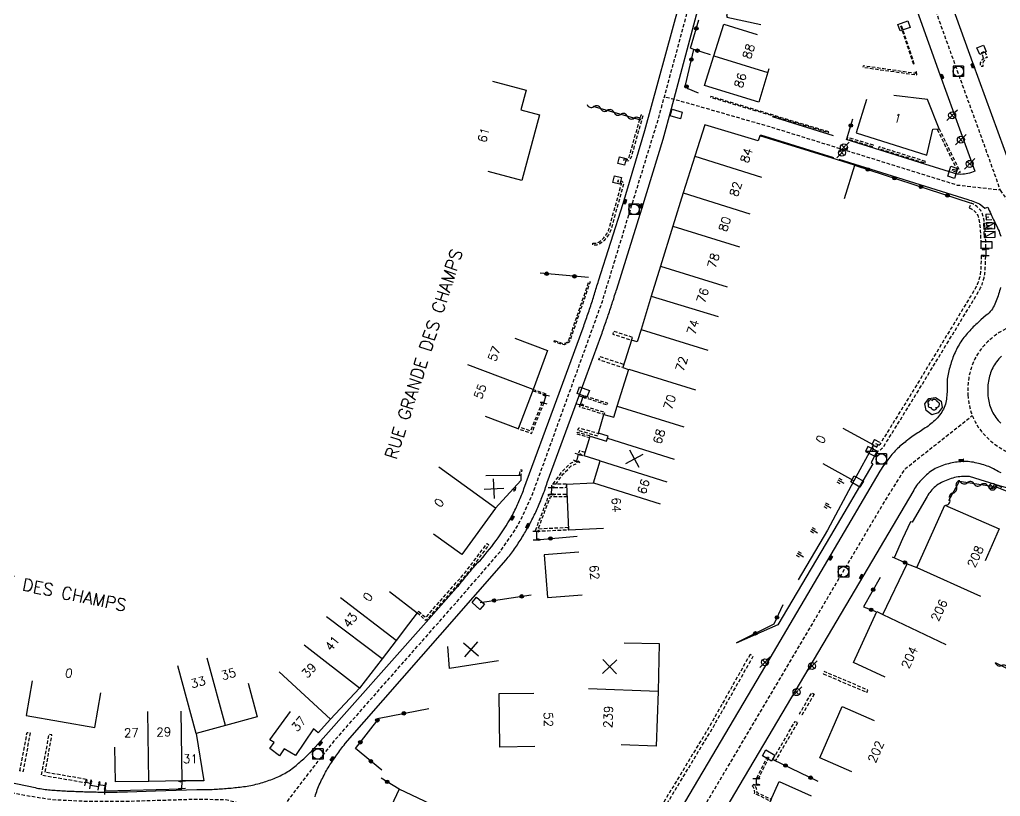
# Model space of a CAD drawing. Header units: millimetres. Extents: x 150037 to 150985, y 153000 to 154000.
# Drawn here: x 150135.6 to 150276, y 153595.8 to 153707 of the extents above; entities that cross this region are included whole.
import ezdxf
from ezdxf.enums import TextEntityAlignment as Align

# ---------------------------------------------------------------- set-up
doc = ezdxf.new("R2010")
doc.units = ezdxf.units.MM
doc.linetypes.add('DASHED', pattern=[0.75, 0.5, -0.25])
doc.layers.get('0').update_dxf_attribs({"linetype": 'CONTINUOUS'})
for name, color, linetype in [('W0001', 6, 'DASHED'), ('W0008', 7, 'CONTINUOUS'), ('W0017', 7, 'CONTINUOUS'), ('W0100', 7, 'CONTINUOUS'), ('W0105', 7, 'CONTINUOUS'), ('W0112', 1, 'DASHED'), ('W0211', 2, 'CONTINUOUS'), ('W0300', 7, 'CONTINUOUS'), ('W0310', 3, 'CONTINUOUS'), ('W0322', 7, 'CONTINUOUS'), ('W0400', 7, 'CONTINUOUS'), ('W0420', 7, 'CONTINUOUS'), ('W0430', 7, 'CONTINUOUS'), ('W0432', 7, 'CONTINUOUS'), ('W0454', 7, 'CONTINUOUS'), ('W0469', 7, 'CONTINUOUS'), ('W0989', 7, 'CONTINUOUS'), ('W0991', 7, 'CONTINUOUS'), ('W1102', 7, 'CONTINUOUS'), ('W1471', 7, 'CONTINUOUS')]:
    doc.layers.add(name, color=color, linetype=linetype)
doc.styles.get("Standard").update_dxf_attribs({"font": 'romans.shx', "width": 0.85})

# ---------------------------------------------------------------- blocks, each defined once
blk = doc.blocks.new('t112o')
at = {"color": 0, "linetype": 'Continuous'}
for p, q in [((-0.5, 0.5), (0.5, 0.5)), ((-0.5, -0.5), (-0.5, 0.5)), ((0.5, 0.5), (0.5, -0.5)), ((0.5, -0.5), (-0.5, -0.5))]:
    blk.add_line(p, q, dxfattribs=at)
blk = doc.blocks.new('T400')
for p, q in [((-0.15, 0.3), (0.15, 0.3)), ((-0.15, -0.25), (-0.15, 0.3)), ((-0.15, 0.15), (0.15, 0.15)), ((-0.15, 0), (0.15, 0)), ((0.15, 0.3), (0.15, -0.25)), ((-0.15, -0.15), (0.15, -0.15)), ((-0.15, -0.25), (-0.15, -0.3)), ((-0.15, -0.3), (0.15, -0.3)), ((0.15, -0.3), (0.15, -0.25))]:
    blk.add_line(p, q)
blk = doc.blocks.new('T420')
for p, q in [((0.75, 0.75), (-0.75, 0.75)), ((-0.75, 0.75), (-0.75, -0.75)), ((0.75, 0.75), (0.75, -0.75)), ((0.75, -0.75), (-0.75, -0.75))]:
    blk.add_line(p, q)
blk.add_ellipse((0, 0), major_axis=(-0.53, 0.53), ratio=1, start_param=3.926991, end_param=10.210176)
blk = doc.blocks.new('T454')
for p, q in [((-0.25, 0.25), (0.25, -0.25)), ((-0.25, -0.25), (0.25, 0.25)), ((0.75, 0.75), (0.375, 0.375)), ((-0.375, -0.375), (-0.75, -0.75))]:
    blk.add_line(p, q)
blk.add_ellipse((0, 0), major_axis=(0.354, 0.354), ratio=1, start_param=5.497787143782138, end_param=11.78097245096172)
blk = doc.blocks.new('T430')
at = {"flags": 128}
for points in [[(-0.4, 2.1), (0.4, 2.1)], [(-0.4, 2.1), (-0.4, 1.3)], [(-0.4, 1.7), (0, 1.7)], [(0.8, 0.8), (-0.8, 0.8)], [(-0.8, 0.8), (-0.8, 0)], [(0.8, 0.8), (-0.8, 0)], [(-0.8, 0), (0.8, 0)], [(-0.4, 1.3), (0.4, 1.3)], [(0.8, 0), (0.8, 0.8)]]:
    blk.add_lwpolyline(points, dxfattribs=at)
blk = doc.blocks.new('t105o')
for p, q in [((-0.5, 0), (0.5, 0)), ((0.5, 0), (0.2, 0.1)), ((0.5, 0), (0.2, -0.1))]:
    blk.add_line(p, q)
blk = doc.blocks.new('T300')
for p, q in [((-0.8, 0.51), (-0.86, 0.34)), ((-0.86, 0.34), (-0.86, 0.17)), ((-0.86, 0.17), (-0.74, 0.06)), ((-0.69, 0.63), (-0.8, 0.51)), ((-0.8, -0.06), (-0.74, 0.06)), ((-0.74, 0.06), (-0.69, 0.11)), ((-0.57, 0.69), (-0.69, 0.63)), ((-0.46, 0.69), (-0.57, 0.69)), ((-0.29, 0.63), (-0.46, 0.69)), ((-0.29, 0.63), (-0.17, 0.74)), ((-0.23, 0.57), (-0.29, 0.63)), ((-0.17, 0.74), (-0.06, 0.8)), ((-0.06, 0.8), (0.06, 0.8)), ((0.06, 0.8), (0.23, 0.74)), ((0.23, 0.74), (0.34, 0.63)), ((0.34, 0.63), (0.4, 0.51)), ((0.46, 0.46), (0.34, 0.46)), ((0.4, 0.51), (0.4, 0.46)), ((0.57, 0.4), (0.46, 0.46)), ((0.57, 0.4), (0.69, 0.29)), ((0.69, 0.29), (0.74, 0.17)), ((0.74, 0.06), (0.69, -0.17)), ((0.74, 0.17), (0.74, 0.06)), ((-0.8, -0.17), (-0.8, -0.06)), ((-0.8, -0.23), (-0.8, -0.17)), ((-0.74, -0.34), (-0.8, -0.23)), ((-0.69, -0.4), (-0.74, -0.34)), ((-0.51, -0.46), (-0.69, -0.4)), ((-0.4, -0.46), (-0.51, -0.46)), ((-0.4, -0.46), (-0.34, -0.46)), ((-0.34, -0.46), (-0.34, -0.4)), ((-0.34, -0.51), (-0.34, -0.46)), ((-0.29, -0.63), (-0.34, -0.51)), ((-0.17, -0.74), (-0.29, -0.63)), ((-0.06, -0.8), (-0.17, -0.74)), ((0.06, -0.8), (-0.06, -0.8)), ((0.17, -0.74), (0.06, -0.8)), ((0.23, -0.69), (0.17, -0.74)), ((0.29, -0.46), (0.23, -0.46)), ((0.29, -0.63), (0.23, -0.69)), ((0.46, -0.4), (0.29, -0.46)), ((0.34, -0.51), (0.29, -0.63)), ((0.34, -0.51), (0.34, -0.46)), ((0.57, -0.34), (0.46, -0.4)), ((0.63, -0.29), (0.57, -0.34)), ((0.69, -0.17), (0.63, -0.29))]:
    blk.add_line(p, q)
blk = doc.blocks.new('T432')
at = {"flags": 128}
for points in [[(-0.4, 2.1), (-0.4, 1.3)], [(-0.39, 2.1), (0.41, 2.1)], [(0, 1.7), (0.4, 1.7)], [(0.4, 1.3), (0.4, 1.7)], [(0.8, 0.8), (-0.8, 0.8)], [(-0.8, 0.8), (-0.8, 0)], [(0.8, 0.8), (-0.8, 0)], [(-0.8, 0), (0.8, 0)], [(-0.4, 1.3), (0.4, 1.3)], [(0.8, 0), (0.8, 0.8)]]:
    blk.add_lwpolyline(points, dxfattribs=at)
blk = doc.blocks.new('t322o')
at = {"color": 0, "linetype": 'Continuous'}
for radius in [0.25, 0.15]:
    blk.add_circle((0, 0), radius, dxfattribs=at)
blk = doc.blocks.new('t310o')
at = {"color": 0, "linetype": 'Continuous'}
for centre, start, end in [((-0.5, 0.38), 216.8699, 323.1304), ((0.5, -0.37), 36.8699, 143.1303)]:
    blk.add_arc(centre, 0.625, start, end, dxfattribs=at)
blk = doc.blocks.new('t991o')
at = {"color": 0, "linetype": 'Continuous'}
for p, q in [((-1, 1), (1, -1)), ((-1, -1), (1, 1))]:
    blk.add_line(p, q, dxfattribs=at)
blk = doc.blocks.new('t211o')
at = {"color": 0, "linetype": 'Continuous'}
for p, q in [((-0.29, 0.5), (-0.29, 0)), ((0, 1), (0, 0)), ((0.29, 0.5), (0.29, 0))]:
    blk.add_line(p, q, dxfattribs=at)
blk = doc.blocks.new('T1471')
at = {"color": 0, "linetype": 'Continuous', "flags": 128}
blk.add_lwpolyline([(-0.75, -0.5), (-0.75, 0.5), (0.75, 0.5), (0.75, -0.5), (-0.75, -0.5)], dxfattribs=at)
blk = doc.blocks.new('T469')
at = {"color": 0, "linetype": 'Continuous', "flags": 128}
for points in [[(-0.35, 0.35), (0.35, -0.35)], [(-0.35, -0.35), (0.35, 0.35)]]:
    blk.add_lwpolyline(points, dxfattribs=at)
at = {"color": 0, "linetype": 'Continuous'}
blk.add_circle((0, 0), 0.5, dxfattribs=at)

msp = doc.modelspace()

# ---------------------------------------------------------------- linework, layer by layer
at = {"layer": 'W0001', "flags": 128}
for points in [[(150192.43, 153344.09), (150208.59, 153355.89), (150201.16, 153366.53), (150200.16, 153376.47), (150196.92, 153408.77), (150196.36, 153413.57), (150194.69, 153418.3), (150192.93, 153420.95), (150190.27, 153423.6), (150187.39, 153425.39), (150183.63, 153426.83), (150181.14, 153427.42), (150147.15, 153435.26), (150140.31, 153436.85), (150135.18, 153438.51), (150130.97, 153440.91), (150124.1, 153445.43), (150119.52, 153448.69), (150120.08, 153455.43), (150121.22, 153462.52), (150123.79, 153468.41), (150127.22, 153474.3), (150138.69, 153493.4), (150143.69, 153500.93), (150148.13, 153507.11), (150153.75, 153514.39), (150165.77, 153529.81), (150168.36, 153534.56), (150167.42, 153538.8), (150166.13, 153545.75), (150165.71, 153549.04), (150165.48, 153551.57), (150165.91, 153554.74), (150168.75, 153565.45), (150172.82, 153580.17), (150173.54, 153583.9), (150173.98, 153587.64), (150173.55, 153590.98), (150172.84, 153593.66), (150175.51, 153597.21), (150177.83, 153600.19), (150180.75, 153603.9), (150199.31, 153624.96), (150204.33, 153630.8), (150206.19, 153633.44), (150207.32, 153635.37), (150208.97, 153639.01), (150210.24, 153642.47), (150218.93, 153666.51), (150227.05, 153692.95), (150232.89, 153714.45), (150238.57, 153735.2), (150242.99, 153751.33), (150245.24, 153759.48), (150246.96, 153763.06), (150251.14, 153772.68), (150253.14, 153759.21), (150254.19, 153752.68), (150255.72, 153744.35), (150257.53, 153736.26), (150259.51, 153729.03), (150263.06, 153718.33), (150268.75, 153702.47), (150273.99, 153688.03), (150275.92, 153682.57), (150269.83, 153683.26), (150256, 153687.57), (150243.07, 153691.59), (150231.36, 153694.97), (150227.86, 153695.92)], [(150275.92, 153682.57), (150279.37, 153677.64), (150279.41, 153675.5), (150280.1, 153663.7)], [(150168.36, 153534.56), (150173.61, 153537.42), (150181.01, 153542.71), (150197.57, 153554.55), (150208.81, 153562.54), (150213.48, 153565.89), (150216.9, 153568.79), (150220.3, 153572.56), (150223.15, 153576.67), (150227.07, 153583.32), (150247.63, 153618.08), (150259.35, 153637.95), (150262.35, 153642.71), (150271.93, 153650.29)], [(150172.84, 153593.66), (150169.76, 153594.09), (150165.09, 153595.29), (150160.67, 153595.34), (150151.11, 153595.05), (150145.15, 153595.05), (150140.2, 153595.29), (150136.25, 153595.91), (150131.67, 153596.86), (150113.56, 153600.61), (150094.91, 153604.48), (150089.91, 153605.51), (150087.16, 153605.92), (150084.93, 153605.97), (150081.78, 153605.59), (150078.96, 153605), (150068.23, 153602.19), (150053.39, 153598.29)]]:
    msp.add_lwpolyline(points, dxfattribs=at)
msp.add_lwpolyline([(150271.31, 153653.22), (150271.34, 153652.86), (150271.38, 153652.5), (150271.43, 153652.14), (150271.5, 153651.78), (150271.58, 153651.42), (150271.67, 153651.06), (150271.78, 153650.71), (150271.91, 153650.35), (150272.05, 153650), (150272.21, 153649.66), (150272.38, 153649.32), (150272.58, 153648.98), (150272.78, 153648.66), (150273.01, 153648.34), (150273.25, 153648.03), (150273.5, 153647.72), (150273.76, 153647.44), (150274.02, 153647.19), (150274.27, 153646.95), (150274.53, 153646.71), (150274.79, 153646.49), (150275.06, 153646.27), (150275.34, 153646.06), (150275.63, 153645.86), (150275.92, 153645.67), (150276.22, 153645.49), (150276.53, 153645.32), (150276.84, 153645.16), (150277.16, 153645.01), (150277.48, 153644.87), (150277.82, 153644.74), (150278.15, 153644.63), (150278.5, 153644.52), (150278.84, 153644.43), (150279.19, 153644.35), (150279.55, 153644.29), (150279.91, 153644.23), (150280.27, 153644.19), (150280.64, 153644.17), (150281, 153644.15), (150281.37, 153644.15), (150281.75, 153644.16), (150282.12, 153644.18), (150282.49, 153644.22), (150282.86, 153644.27), (150283.22, 153644.34), (150283.58, 153644.42), (150283.94, 153644.51), (150284.29, 153644.62), (150284.63, 153644.74), (150284.97, 153644.87), (150285.3, 153645.02), (150285.63, 153645.18), (150285.95, 153645.35), (150286.26, 153645.54), (150286.57, 153645.73), (150286.86, 153645.94), (150287.15, 153646.16), (150287.43, 153646.39), (150287.7, 153646.63), (150287.97, 153646.88), (150288.22, 153647.13), (150288.47, 153647.4), (150288.71, 153647.68), (150288.95, 153647.97), (150289.17, 153648.27), (150289.38, 153648.57), (150289.57, 153648.88), (150289.76, 153649.2), (150289.93, 153649.52), (150290.09, 153649.84), (150290.23, 153650.18), (150290.36, 153650.51), (150290.48, 153650.85), (150290.59, 153651.19), (150290.68, 153651.54), (150290.76, 153651.89), (150290.83, 153652.24), (150290.88, 153652.59), (150290.92, 153652.94), (150290.95, 153653.29), (150290.97, 153653.64), (150290.98, 153654), (150290.97, 153654.35), (150290.96, 153654.71), (150290.93, 153655.08), (150290.89, 153655.46), (150290.83, 153655.83), (150290.76, 153656.2), (150290.67, 153656.57), (150290.57, 153656.93), (150290.46, 153657.29), (150290.33, 153657.64), (150290.18, 153657.98), (150290.02, 153658.32), (150289.85, 153658.65), (150289.66, 153658.98), (150289.47, 153659.29), (150289.25, 153659.6), (150289.03, 153659.9), (150288.8, 153660.19), (150288.55, 153660.47), (150288.3, 153660.74), (150288.03, 153661), (150287.77, 153661.24), (150287.51, 153661.47), (150287.24, 153661.69), (150286.96, 153661.9), (150286.67, 153662.11), (150286.38, 153662.3), (150286.08, 153662.49), (150285.77, 153662.66), (150285.45, 153662.83), (150285.12, 153662.98), (150284.79, 153663.12), (150284.45, 153663.25), (150284.11, 153663.36), (150283.76, 153663.46), (150283.4, 153663.55), (150283.04, 153663.62), (150282.67, 153663.68), (150282.3, 153663.72), (150281.93, 153663.75), (150281.55, 153663.77), (150281.18, 153663.77), (150280.82, 153663.76), (150280.46, 153663.73), (150280.1, 153663.7), (150279.75, 153663.65), (150279.4, 153663.59), (150279.05, 153663.53), (150278.71, 153663.44), (150278.37, 153663.35), (150278.03, 153663.25), (150277.69, 153663.13), (150277.36, 153663), (150277.04, 153662.86), (150276.72, 153662.71), (150276.41, 153662.54), (150276.1, 153662.37), (150275.8, 153662.18), (150275.5, 153661.99), (150275.21, 153661.78), (150274.93, 153661.56), (150274.66, 153661.33), (150274.39, 153661.1), (150274.13, 153660.85), (150273.88, 153660.6), (150273.63, 153660.33), (150273.37, 153660.04), (150273.13, 153659.73), (150272.9, 153659.42), (150272.69, 153659.09), (150272.5, 153658.77), (150272.32, 153658.43), (150272.15, 153658.1), (150272, 153657.75), (150271.87, 153657.41), (150271.75, 153657.06), (150271.65, 153656.71), (150271.56, 153656.36), (150271.49, 153656.01), (150271.42, 153655.66), (150271.38, 153655.31), (150271.34, 153654.96), (150271.31, 153654.61), (150271.3, 153654.27), (150271.29, 153653.92), (150271.3, 153653.58)], close=True, dxfattribs=at)
at = {"layer": 'W0008', "flags": 128}
for points in [[(150277.43, 153685.91), (150272, 153700.8), (150265.15, 153719.87)], [(150260.54, 153717.96), (150267.3, 153699.12), (150272.32, 153685.31), (150272.07, 153685.19), (150271.81, 153685.09), (150271.54, 153685.01), (150271.3, 153684.95), (150271.06, 153684.9), (150270.81, 153684.86), (150270.56, 153684.84), (150270.31, 153684.83), (150270.05, 153684.84), (150269.79, 153684.87), (150269.54, 153684.92), (150269.29, 153684.99), (150265.12, 153686.3), (150253.86, 153689.81)], [(150177.85, 153595.73), (150177.92, 153595.98), (150178, 153596.22), (150178.09, 153596.46), (150178.17, 153596.71), (150178.27, 153596.95), (150178.36, 153597.19), (150178.46, 153597.43), (150178.57, 153597.66), (150178.68, 153597.9), (150178.79, 153598.13), (150178.9, 153598.36), (150179.02, 153598.59), (150179.14, 153598.82), (150179.26, 153599.05), (150179.37, 153599.26), (150179.49, 153599.47), (150179.61, 153599.68), (150179.73, 153599.89), (150179.86, 153600.09), (150179.98, 153600.29), (150180.11, 153600.49), (150180.25, 153600.69), (150180.38, 153600.9), (150180.53, 153601.11), (150180.67, 153601.32), (150180.81, 153601.52), (150180.96, 153601.73), (150181.1, 153601.93), (150181.25, 153602.13), (150181.4, 153602.33), (150181.55, 153602.53), (150181.7, 153602.73), (150181.85, 153602.93), (150182.01, 153603.13), (150182.16, 153603.33), (150195.77, 153618.88), (150205.22, 153629.64), (150205.37, 153629.83), (150205.52, 153630.02), (150205.67, 153630.22), (150205.82, 153630.41), (150205.96, 153630.61), (150206.11, 153630.8), (150206.25, 153631), (150206.39, 153631.2), (150206.53, 153631.4), (150206.67, 153631.6), (150206.81, 153631.8), (150206.95, 153632.01), (150207.08, 153632.21), (150207.21, 153632.42), (150207.34, 153632.62), (150207.47, 153632.83), (150207.6, 153633.04), (150207.72, 153633.25), (150207.84, 153633.46), (150207.97, 153633.67), (150208.09, 153633.88), (150208.21, 153634.1), (150208.32, 153634.31), (150208.44, 153634.53), (150208.56, 153634.74), (150208.68, 153634.96), (150208.79, 153635.17), (150208.9, 153635.39), (150209.02, 153635.61), (150209.13, 153635.83), (150209.24, 153636.05), (150209.34, 153636.27), (150209.45, 153636.49), (150209.55, 153636.71), (150209.65, 153636.93), (150209.76, 153637.16), (150209.86, 153637.39), (150209.95, 153637.63), (150210.05, 153637.86), (150210.15, 153638.09), (150210.24, 153638.33), (150210.33, 153638.56), (150210.42, 153638.79), (150210.51, 153639.03), (150210.6, 153639.27), (150210.68, 153639.5), (150210.77, 153639.74), (150210.85, 153639.98), (150210.93, 153640.22), (150211.01, 153640.46), (150211.09, 153640.7), (150215.08, 153651.62), (150218.76, 153661.63), (150218.84, 153661.86), (150218.93, 153662.1), (150219.01, 153662.33), (150219.09, 153662.57), (150219.18, 153662.81), (150219.26, 153663.04), (150219.34, 153663.28), (150219.42, 153663.51), (150219.51, 153663.75), (150219.59, 153663.99), (150219.67, 153664.22), (150219.75, 153664.46), (150219.83, 153664.69), (150219.91, 153664.93), (150219.99, 153665.17), (150220.07, 153665.4), (150220.15, 153665.64), (150220.22, 153665.87), (150220.3, 153666.1), (150220.37, 153666.33), (150220.45, 153666.56), (150220.52, 153666.79), (150220.6, 153667.02), (150220.67, 153667.25), (150220.74, 153667.48), (150220.82, 153667.72), (150220.89, 153667.95), (150220.96, 153668.18), (150221.03, 153668.41), (150224.62, 153679.89), (150227.67, 153689.87), (150228.9, 153694.25), (150232.67, 153708.37)], [(150252.09, 153690.34), (150243.35, 153693.07)], [(150241.61, 153690.47), (150252.07, 153687.23)], [(150252.83, 153687), (150271.31, 153681.23), (150271.55, 153681.16), (150271.79, 153681.08), (150272.03, 153681), (150272.26, 153680.91), (150272.49, 153680.82), (150272.72, 153680.71), (150272.95, 153680.59), (150273.17, 153680.46), (150273.73, 153679.98), (150274.17, 153680.14), (150274.27, 153679.9), (150274.37, 153679.66), (150274.47, 153679.42), (150274.57, 153679.18), (150274.67, 153678.96), (150274.77, 153678.74), (150274.88, 153678.52), (150274.99, 153678.3), (150275.1, 153678.08), (150275.52, 153677.18), (150275.64, 153676.94), (150275.76, 153676.7), (150275.85, 153676.46), (150275.94, 153676.2), (150276.01, 153675.96)], [(150275.98, 153668.63), (150275.91, 153668.39), (150275.85, 153668.15), (150275.78, 153667.9), (150275.7, 153667.66), (150275.62, 153667.43), (150275.54, 153667.19), (150275.45, 153666.95), (150275.36, 153666.72), (150275.26, 153666.49), (150275.17, 153666.25), (150275.06, 153666.03), (150274.94, 153665.81), (150274.82, 153665.59), (150274.68, 153665.38), (150274.51, 153665.18), (150274.34, 153664.99), (150274.14, 153664.82), (150273.93, 153664.67), (150273.17, 153663.99), (150272.98, 153663.83), (150272.8, 153663.66), (150272.61, 153663.49), (150272.43, 153663.32), (150272.25, 153663.15), (150272.08, 153662.98), (150271.91, 153662.8), (150271.73, 153662.62), (150271.56, 153662.44), (150271.39, 153662.25), (150271.22, 153662.07), (150271.06, 153661.88), (150270.9, 153661.69), (150270.74, 153661.49), (150270.59, 153661.29), (150270.44, 153661.09), (150270.3, 153660.88), (150270.16, 153660.66), (150270.04, 153660.45), (150269.91, 153660.23), (150269.79, 153660.01), (150269.68, 153659.78), (150269.57, 153659.56), (150269.46, 153659.33), (150269.36, 153659.1), (150269.26, 153658.87), (150269.17, 153658.63), (150269.08, 153658.39), (150269, 153658.16), (150268.92, 153657.92), (150268.85, 153657.68), (150268.77, 153657.43), (150268.71, 153657.19), (150268.64, 153656.95), (150268.58, 153656.71), (150268.53, 153656.47), (150268.48, 153656.22), (150268.43, 153655.98), (150268.39, 153655.73), (150268.35, 153655.49), (150268.32, 153654.47), (150268.33, 153654.2), (150268.33, 153653.94), (150268.32, 153653.67), (150268.31, 153653.41), (150268.29, 153653.16), (150268.26, 153652.91), (150268.23, 153652.66), (150268.18, 153652.41), (150268.14, 153652.17), (150268.08, 153651.94), (150268.02, 153651.7), (150267.93, 153651.47), (150267.81, 153651.24), (150267.69, 153651.02), (150267.55, 153650.8), (150267.41, 153650.59), (150267.26, 153650.38), (150267.1, 153650.18), (150266.93, 153649.99), (150266.76, 153649.8), (150266.58, 153649.61), (150266.4, 153649.44), (150266.21, 153649.27), (150266.02, 153649.11), (150265.82, 153648.95), (150265.62, 153648.8), (150265.41, 153648.66), (150265.19, 153648.53), (150264.33, 153647.94), (150264.12, 153647.81), (150263.91, 153647.67), (150263.7, 153647.53), (150263.49, 153647.39), (150263.29, 153647.25), (150263.08, 153647.1), (150262.88, 153646.95), (150262.68, 153646.8), (150262.49, 153646.66), (150262.31, 153646.51), (150262.12, 153646.36), (150261.94, 153646.21), (150261.75, 153646.05), (150261.57, 153645.9), (150261.4, 153645.74), (150261.22, 153645.57), (150261.05, 153645.4), (150260.89, 153645.24), (150260.73, 153645.06), (150260.57, 153644.89), (150260.42, 153644.71), (150260.27, 153644.53), (150260.12, 153644.35), (150259.98, 153644.16), (150259.84, 153643.97), (150259.2, 153643.15), (150258.69, 153642.33), (150251.69, 153630.4), (150242.93, 153615.56), (150228.86, 153591.78)], [(150276.12, 153658.81), (150275.93, 153658.62), (150275.75, 153658.42), (150275.57, 153658.22), (150275.4, 153658.01), (150275.25, 153657.79), (150275.11, 153657.58), (150274.97, 153657.36), (150274.85, 153657.13), (150274.74, 153656.9), (150274.64, 153656.67), (150274.55, 153656.44), (150274.47, 153656.2), (150274.4, 153655.96), (150274.34, 153655.71), (150274.28, 153655.47), (150274.24, 153655.22), (150274.2, 153654.96), (150274.18, 153654.71), (150274.16, 153654.45), (150274.15, 153654.18), (150274.14, 153653.92), (150274.15, 153653.65), (150274.16, 153653.39), (150274.18, 153653.12), (150274.21, 153652.86), (150274.24, 153652.6), (150274.29, 153652.35), (150274.35, 153652.1), (150274.41, 153651.85), (150274.49, 153651.61), (150274.57, 153651.37), (150274.67, 153651.14), (150274.77, 153650.9), (150274.89, 153650.68), (150275.02, 153650.46), (150275.15, 153650.24), (150275.3, 153650.02), (150275.47, 153649.82), (150275.64, 153649.61), (150275.82, 153649.41), (150276.01, 153649.22)], [(150258.31, 153645.23), (150257.47, 153643.56), (150257.71, 153643.38), (150251.64, 153633.08), (150244.09, 153620.34), (150238.11, 153617.72)], [(150276.06, 153642.11), (150275.84, 153642.21), (150275.62, 153642.31), (150275.4, 153642.42), (150275.19, 153642.54), (150274.97, 153642.66), (150274.51, 153642.89), (150274.28, 153642.99), (150274.05, 153643.08), (150273.81, 153643.16), (150273.57, 153643.24), (150273.33, 153643.31), (150273.08, 153643.37), (150272.84, 153643.43), (150272.59, 153643.49), (150272.34, 153643.55), (150272.09, 153643.61), (150271.83, 153643.65), (150271.58, 153643.69), (150271.33, 153643.72), (150271.07, 153643.73), (150270.81, 153643.73), (150270.55, 153643.72), (150270.3, 153643.7), (150270.05, 153643.68), (150269.79, 153643.65), (150269.54, 153643.61), (150269.29, 153643.57), (150269.04, 153643.53), (150268.8, 153643.47), (150268.55, 153643.41), (150268.31, 153643.35), (150268.06, 153643.28), (150267.82, 153643.2), (150267.58, 153643.12), (150267.35, 153643.03), (150267.11, 153642.93), (150266.88, 153642.82), (150266.64, 153642.71), (150266.41, 153642.58), (150266.19, 153642.45), (150265.97, 153642.3), (150265.76, 153642.15), (150265.56, 153641.98), (150265.36, 153641.81), (150265.17, 153641.63), (150264.98, 153641.45), (150264.8, 153641.26), (150264.62, 153641.07), (150264.44, 153640.88), (150264.27, 153640.68), (150264.11, 153640.48), (150263.96, 153640.27), (150263.81, 153640.06), (150263.68, 153639.84), (150263.55, 153639.61), (150263.43, 153639.38), (150256.42, 153627.49), (150242.06, 153603.2), (150226.98, 153577.74)], [(150278.89, 153639.45), (150275.95, 153640.21), (150271.51, 153641.56), (150271.23, 153641.58), (150270.96, 153641.59), (150270.68, 153641.59), (150270.41, 153641.57), (150270.14, 153641.54), (150269.89, 153641.51), (150269.64, 153641.47), (150269.39, 153641.42), (150269.15, 153641.36), (150268.9, 153641.29), (150268.66, 153641.2), (150268.43, 153641.12), (150268.2, 153641.02), (150267.96, 153640.92), (150267.74, 153640.82), (150267.51, 153640.71), (150267.3, 153640.59), (150267.08, 153640.46), (150266.87, 153640.32), (150266.67, 153640.16), (150266.49, 153640.01), (150266.32, 153639.85), (150266.15, 153639.68), (150266, 153639.5), (150265.85, 153639.31), (150265.71, 153639.12), (150265.58, 153638.92), (150265.46, 153638.71), (150263.33, 153635.02), (150263.09, 153635.09), (150261.92, 153632.63), (150260.75, 153629.94)], [(150147.78, 153596.58), (150158.8, 153596.88)]]:
    msp.add_lwpolyline(points, dxfattribs=at)
msp.add_lwpolyline([(150131.54, 153598.32), (150137.77, 153597.03), (150138.01, 153596.98), (150138.25, 153596.93), (150138.49, 153596.89), (150138.73, 153596.85), (150138.97, 153596.82), (150139.22, 153596.78), (150139.46, 153596.75), (150139.7, 153596.73), (150139.94, 153596.7), (150140.18, 153596.68), (150140.43, 153596.67), (150140.67, 153596.65), (150140.91, 153596.63), (150141.15, 153596.62), (150141.39, 153596.61), (150141.63, 153596.59), (150141.88, 153596.58), (150142.12, 153596.57), (150142.37, 153596.55), (150142.62, 153596.54), (150142.87, 153596.53), (150143.11, 153596.52), (150143.36, 153596.51), (150143.61, 153596.49), (150143.85, 153596.49), (150144.1, 153596.48), (150144.35, 153596.47), (150144.6, 153596.46), (150144.84, 153596.45), (150145.09, 153596.44), (150145.33, 153596.44), (150145.57, 153596.43), (150145.81, 153596.42), (150146.05, 153596.42), (150146.29, 153596.41), (150146.54, 153596.41), (150146.78, 153596.4), (150147.02, 153596.4), (150147.26, 153596.4), (150147.5, 153596.39), (150147.75, 153596.39), (150148, 153596.39), (150148.25, 153596.39), (150148.5, 153596.39), (150148.76, 153596.4), (150149.01, 153596.4), (150149.26, 153596.4), (150149.51, 153596.4), (150149.77, 153596.41), (150150.02, 153596.41), (150150.27, 153596.42), (150150.52, 153596.42), (150150.78, 153596.43), (150151.03, 153596.44), (150155, 153596.57), (150160.93, 153596.75), (150161.18, 153596.75), (150161.43, 153596.75), (150161.67, 153596.75), (150161.92, 153596.75), (150162.17, 153596.76), (150162.41, 153596.76), (150162.66, 153596.77), (150162.91, 153596.78), (150163.15, 153596.79), (150163.4, 153596.8), (150163.65, 153596.81), (150163.89, 153596.83), (150164.14, 153596.84), (150164.39, 153596.86), (150164.63, 153596.87), (150164.88, 153596.89), (150165.13, 153596.91), (150165.37, 153596.94), (150165.62, 153596.96), (150165.86, 153596.98), (150166.11, 153597.01), (150166.35, 153597.03), (150166.61, 153597.06), (150166.87, 153597.09), (150167.12, 153597.12), (150167.38, 153597.15), (150167.63, 153597.19), (150167.88, 153597.22), (150168.14, 153597.26), (150168.39, 153597.3), (150168.64, 153597.35), (150168.9, 153597.4), (150169.15, 153597.45), (150169.4, 153597.51), (150169.65, 153597.57), (150169.89, 153597.64), (150170.13, 153597.71), (150170.37, 153597.78), (150170.6, 153597.85), (150170.83, 153597.92), (150171.06, 153598), (150171.3, 153598.08), (150171.53, 153598.17), (150171.75, 153598.25), (150171.98, 153598.34), (150172.21, 153598.44), (150172.43, 153598.53), (150172.65, 153598.63), (150172.87, 153598.74), (150173.09, 153598.85), (150173.31, 153598.96), (150173.53, 153599.08), (150173.74, 153599.2), (150173.95, 153599.33), (150174.16, 153599.46), (150174.36, 153599.6), (150174.56, 153599.75), (150174.75, 153599.9), (150174.94, 153600.05), (150175.13, 153600.21), (150175.31, 153600.37), (150175.5, 153600.53), (150175.68, 153600.69), (150175.86, 153600.85), (150176.05, 153601.02), (150176.24, 153601.18), (150176.42, 153601.35), (150176.61, 153601.52), (150176.79, 153601.7), (150176.97, 153601.87), (150177.15, 153602.05), (150177.33, 153602.23), (150177.5, 153602.41), (150178.25, 153603.25), (150193.76, 153620.72), (150198.05, 153625.57), (150198.21, 153625.76), (150198.37, 153625.94), (150198.52, 153626.13), (150198.68, 153626.32), (150198.84, 153626.51), (150198.99, 153626.7), (150199.15, 153626.89), (150199.31, 153627.08), (150199.46, 153627.27), (150199.62, 153627.46), (150199.78, 153627.65), (150199.93, 153627.84), (150200.09, 153628.03), (150200.25, 153628.22), (150200.41, 153628.41), (150200.57, 153628.59), (150200.74, 153628.78), (150200.82, 153628.87, 0.057698), (150205.73, 153635.38, 0.024865), (150206.69, 153637.22), (150206.74, 153637.33), (150206.83, 153637.55), (150206.92, 153637.78), (150207.02, 153638), (150207.12, 153638.22), (150207.21, 153638.44), (150207.31, 153638.67), (150207.4, 153638.89), (150207.49, 153639.11), (150207.58, 153639.34), (150207.67, 153639.56), (150207.76, 153639.79), (150212.47, 153652.58), (150216.22, 153662.88), (150216.31, 153663.12), (150216.4, 153663.36), (150216.48, 153663.6), (150216.57, 153663.84), (150216.65, 153664.08), (150216.74, 153664.32), (150216.82, 153664.56), (150216.9, 153664.8), (150216.98, 153665.04), (150217.07, 153665.29), (150217.15, 153665.53), (150217.23, 153665.77), (150217.31, 153666.01), (150217.39, 153666.25), (150217.47, 153666.5), (150217.55, 153666.73), (150217.62, 153666.97), (150217.7, 153667.21), (150217.77, 153667.44), (150217.85, 153667.68), (150217.92, 153667.92), (150218, 153668.16), (150218.07, 153668.4), (150218.14, 153668.63), (150218.21, 153668.87), (150218.28, 153669.11), (150218.36, 153669.35), (150218.43, 153669.59), (150221.95, 153680.64), (150225.07, 153691.1), (150229.98, 153709.06)], format="xyb", dxfattribs=at)
at = {"layer": 'W0017', "flags": 128}
msp.add_lwpolyline([(150266.65, 153652.91), (150267.49, 153652.38), (150267.61, 153651.44), (150267.05, 153650.67), (150266.12, 153650.39), (150265.31, 153651.01), (150265.15, 153651.98), (150265.69, 153652.74)], close=True, dxfattribs=at)
at = {"layer": 'W0100', "flags": 128}
for points in [[(150242.66, 153710.56), (150237.81, 153711.78), (150236.74, 153707.55), (150236.83, 153707.52), (150236.8, 153707.35), (150241.68, 153706.27)], [(150242.82, 153699.94), (150241.36, 153695.16), (150233.62, 153697.53), (150234.95, 153701.81), (150236.36, 153706.33), (150241.13, 153704.85)], [(150203.26, 153698.18), (150208.08, 153696.87), (150207.32, 153694.06), (150210, 153693.34), (150207.46, 153683.94), (150202.63, 153685.24)], [(150256.8, 153695.53), (150255.29, 153690.76), (150265.42, 153687.56), (150266.27, 153691.29), (150267.17, 153691.36), (150265.53, 153695.56), (150260.72, 153696.1)], [(150253.66, 153681.36), (150255.14, 153686.14), (150241.5, 153690.36), (150241.29, 153689.63), (150233.65, 153691.93), (150232.22, 153687.46), (150230.57, 153682.18), (150229.08, 153677.42), (150227.31, 153671.7), (150225.99, 153667.41), (150224.52, 153662.63), (150223.96, 153660.84), (150223.16, 153661.1), (150221.91, 153657.17), (150222.73, 153656.9)], [(150255.08, 153686.16), (150241.58, 153690.41)], [(150273.86, 153674.11), (150273.85, 153673.18)], [(150206.45, 153661.36), (150211.14, 153659.63), (150209.06, 153654.01), (150206.93, 153648.4), (150202.26, 153650.18)], [(150213.87, 153640.5), (150217.7, 153640.67), (150218.69, 153643.81), (150216.36, 153644.55), (150217.25, 153647.37), (150219.57, 153646.63), (150219.71, 153647.05), (150219.8, 153647.35), (150218.42, 153647.76), (150219.21, 153650.46), (150220.62, 153650.05), (150221.11, 153651.64), (150222.75, 153656.94)], [(150210.6, 153652.07), (150210.95, 153653.2)], [(150216.2, 153652.96), (150215.82, 153651.86)], [(150253.41, 153648.5), (150257.79, 153646.09), (150254.97, 153640.97), (150250.59, 153643.38)], [(150215.54, 153644.78), (150215.28, 153643.78)], [(150202.31, 153641.74), (150207.31, 153641.76), (150207.31, 153641), (150203.69, 153637.06), (150198.88, 153630.39), (150194.82, 153633.31)], [(150211.7, 153639.99), (150211.66, 153639)], [(150213.87, 153640.5), (150214.13, 153633.96), (150219.13, 153634.16)], [(150259.45, 153612.87), (150254.91, 153614.97), (150258.27, 153622.24), (150259.14, 153621.84), (150262.61, 153629.07), (150264, 153628.56), (150268, 153637.45), (150275.76, 153634.09), (150273.78, 153629.5)], [(150209.53, 153633.73), (150209.56, 153632.53)], [(150215.63, 153630.75), (150210.65, 153630.37), (150211.12, 153624.25), (150216.1, 153624.64)], [(150188.5, 153625.1), (150192.47, 153622.05), (150191.21, 153620.42), (150189.45, 153618.11), (150187.48, 153615.49), (150184.2, 153611.29), (150180.06, 153606.82), (150178.31, 153604.86), (150177.62, 153605.44), (150175.04, 153601.64), (150173.45, 153602.61), (150172.75, 153601.61), (150171.36, 153602.62), (150171.98, 153603.48), (150171.4, 153603.9), (150174.33, 153607.95)], [(150222.09, 153617.77), (150227.09, 153617.69), (150226.97, 153610.79), (150226.66, 153602.98), (150221.66, 153603.18)], [(150204.09, 153615.21), (150197.09, 153614.1), (150196.85, 153617.23)], [(150137.37, 153612.31), (150136.5, 153607.38), (150146.33, 153605.66), (150147.19, 153610.59)], [(150168.26, 153612.01), (150169.58, 153607.19), (150165.05, 153605.94), (150160.84, 153604.8), (150161.95, 153598.02), (150158.82, 153598), (150154.06, 153597.93), (150149.27, 153597.85), (150149.2, 153602.85)], [(150209.32, 153602.91), (150204.32, 153602.83), (150204.19, 153610.49), (150209.19, 153610.58)], [(150254.71, 153599.32), (150250.13, 153601.32), (150253.31, 153608.63), (150257.9, 153606.63)], [(150147.82, 153597.31), (150146.92, 153597.44), (150146.88, 153597.16), (150145.7, 153597.34), (150145.73, 153597.64), (150145.03, 153597.76)], [(150158.8, 153596.88), (150158.83, 153597.95)], [(150241.02, 153598.34), (150241, 153597.43)], [(150246.2, 153589.93), (150241.64, 153591.96), (150244.29, 153597.92), (150248.85, 153595.88)], [(150147.84, 153597.32), (150147.77, 153596.57)], [(150194.41, 153594.69), (150189.89, 153596.81), (150188.03, 153592.86), (150186.78, 153593.45), (150185.29, 153590.27), (150180.67, 153592.4), (150179.05, 153588.91), (150180.32, 153588.32), (150178.47, 153584.35), (150183, 153582.24)]]:
    msp.add_lwpolyline(points, dxfattribs=at)
at = {"layer": 'W0112', "flags": 128}
for points in [[(150261.68, 153706.08), (150263.52, 153700.56), (150263.65, 153700.6), (150261.81, 153706.13)], [(150273.75, 153702.44), (150274.05, 153701.55), (150273.58, 153701.39), (150273.28, 153702.28)], [(150263.74, 153699.51), (150263.77, 153699.29), (150256.29, 153700.37), (150256.26, 153700.18), (150263.98, 153699.07), (150263.93, 153699.53)], [(150273.75, 153701.15), (150273.6, 153701.04), (150273.51, 153700.93), (150273.45, 153700.73), (150273.43, 153700.53), (150273.46, 153700.29), (150273.14, 153700.25), (150273.11, 153700.53), (150273.13, 153700.8), (150273.23, 153701.07), (150273.36, 153701.27), (150273.56, 153701.41)], [(150251.39, 153690.91), (150234.51, 153695.98), (150234.48, 153695.89), (150251.36, 153690.82)], [(150222.13, 153687.08), (150222.45, 153687), (150222.6, 153687.01), (150222.72, 153687.11), (150222.81, 153687.3), (150224.53, 153693.37), (150224.79, 153693.3), (150223.07, 153687.19), (150222.93, 153686.94), (150222.7, 153686.75), (150222.43, 153686.72), (150222.06, 153686.82)], [(150269.13, 153685.58), (150269.83, 153685.36), (150266.94, 153691.24), (150267.17, 153691.36), (150270.21, 153685.16), (150269.98, 153685.03), (150269.06, 153685.33)], [(150257.78, 153689.01), (150254.03, 153690.13), (150253.96, 153689.9), (150257.71, 153688.78)], [(150265.23, 153686.68), (150258.59, 153688.77), (150258.52, 153688.54), (150265.17, 153686.46)], [(150217.62, 153675), (150217.86, 153674.97), (150218.07, 153674.98), (150218.27, 153675.04), (150218.48, 153675.14), (150218.67, 153675.26), (150218.85, 153675.4), (150219.02, 153675.57), (150219.19, 153675.75), (150219.35, 153675.94), (150219.49, 153676.14), (150219.62, 153676.34), (150219.74, 153676.55), (150219.85, 153676.77), (150219.93, 153677), (150221.73, 153683.48), (150221.72, 153683.53), (150221.61, 153683.63), (150221.19, 153683.75), (150221.27, 153684.03), (150221.76, 153683.88), (150221.98, 153683.67), (150222.03, 153683.48), (150220.2, 153676.91), (150220.11, 153676.66), (150220, 153676.42), (150219.87, 153676.19), (150219.73, 153675.97), (150219.57, 153675.76), (150219.4, 153675.56), (150219.22, 153675.37), (150219.03, 153675.19), (150218.83, 153675.03), (150218.61, 153674.89), (150218.37, 153674.77), (150218.12, 153674.7), (150217.85, 153674.68), (150217.59, 153674.71)], [(150271.5, 153680.05), (150271.69, 153679.96), (150271.84, 153679.88), (150271.99, 153679.79), (150272.14, 153679.68), (150272.3, 153679.53), (150272.44, 153679.39), (150272.55, 153679.25), (150272.65, 153679.09), (150272.72, 153678.94), (150272.78, 153678.76), (150272.83, 153678.56), (150272.87, 153678.35), (150272.91, 153678.11), (150272.95, 153677.87), (150272.99, 153677.63), (150273.02, 153677.41), (150273.04, 153677.17), (150273.06, 153676.93), (150273.08, 153676.69), (150273.1, 153676.44), (150273.11, 153676.18), (150273.12, 153675.92), (150273.13, 153675.67), (150273.14, 153675.41), (150273.14, 153675.15), (150273.15, 153674.89), (150273.15, 153674.64), (150273.15, 153674.38), (150273.14, 153674.12), (150273.86, 153674.11), (150273.86, 153674.37), (150273.86, 153674.63), (150273.86, 153674.9), (150273.86, 153675.16), (150273.85, 153675.43), (150273.84, 153675.69), (150273.83, 153675.95), (150273.82, 153676.22), (150273.81, 153676.48), (150273.79, 153676.73), (150273.77, 153676.98), (150273.75, 153677.23), (150273.73, 153677.49), (150273.7, 153677.74), (150273.66, 153677.98), (150273.61, 153678.23), (150273.57, 153678.48), (150273.52, 153678.72), (150273.46, 153678.96), (150273.38, 153679.2), (150273.27, 153679.43), (150273.14, 153679.66), (150272.97, 153679.86), (150272.79, 153680.05), (150272.59, 153680.23), (150272.4, 153680.37), (150272.2, 153680.5), (150271.99, 153680.61), (150271.78, 153680.7)], [(150273.22, 153673.21), (150273.16, 153671.52), (150273.16, 153671.28), (150273.14, 153671.06), (150273.12, 153670.83), (150273.08, 153670.61), (150273.04, 153670.38), (150273, 153670.16), (150272.94, 153669.94), (150272.88, 153669.72), (150272.81, 153669.5), (150272.73, 153669.29), (150272.65, 153669.08), (150272.56, 153668.87), (150272.46, 153668.67), (150272.35, 153668.47), (150263.8, 153654.4), (150258.68, 153646.15), (150258.6, 153646.07), (150258.5, 153645.99), (150258.39, 153645.92), (150258.3, 153645.87), (150258.23, 153645.85), (150258.13, 153645.85), (150258.01, 153645.87), (150257.84, 153645.92), (150257.65, 153645.32), (150257.86, 153645.25), (150258.08, 153645.21), (150258.31, 153645.22), (150258.52, 153645.27), (150258.71, 153645.36), (150258.88, 153645.47), (150259.04, 153645.61), (150259.19, 153645.76), (150264.34, 153654.07), (150272.91, 153668.16), (150273.03, 153668.38), (150273.13, 153668.6), (150273.23, 153668.83), (150273.33, 153669.06), (150273.41, 153669.3), (150273.49, 153669.54), (150273.56, 153669.78), (150273.62, 153670.02), (150273.67, 153670.26), (150273.71, 153670.51), (150273.75, 153670.75), (150273.77, 153671), (150273.79, 153671.25), (150273.8, 153671.5), (150273.85, 153673.19)], [(150212.11, 153661.03), (150213.3, 153660.64), (150213.5, 153660.63), (150213.69, 153660.68), (150213.86, 153660.78), (150214.01, 153660.9), (150214.13, 153661.05), (150214.23, 153661.22), (150217.06, 153669.5), (150217.22, 153669.44), (150214.38, 153661.15), (150214.27, 153660.95), (150214.13, 153660.78), (150213.96, 153660.64), (150213.76, 153660.52), (150213.52, 153660.45), (150213.27, 153660.47), (150212.06, 153660.87)], [(150223.28, 153661.5), (150220.6, 153662.36), (150220.47, 153661.96), (150223.16, 153661.09)], [(150218.63, 153658.76), (150222.07, 153657.64), (150221.91, 153657.17), (150218.48, 153658.28)], [(150209.01, 153653.85), (150210.93, 153653.2), (150210.99, 153653.36), (150209.06, 153654.01)], [(150216.2, 153652.96), (150219.7, 153651.84), (150219.76, 153652.04), (150216.26, 153653.15)], [(150210.34, 153652.17), (150208.7, 153648.1), (150207.02, 153648.67), (150206.93, 153648.4), (150208.86, 153647.75), (150210.6, 153652.07)], [(150215.81, 153651.86), (150219.31, 153650.77), (150219.21, 153650.46), (150215.71, 153651.55)], [(150218.32, 153647.36), (150215.48, 153648.17), (150215.59, 153648.56), (150218.43, 153647.75)], [(150215.31, 153647.7), (150217.19, 153647.15), (150217.25, 153647.36), (150215.37, 153647.9)], [(150216.52, 153645.01), (150215.69, 153645.27), (150215.54, 153644.78), (150216.36, 153644.52)], [(150207.13, 153641.8), (150207.29, 153642.55), (150207.47, 153642.52), (150207.31, 153641.76)], [(150213.82, 153640.5), (150211.7, 153640.46), (150211.7, 153639.99), (150213.83, 153640.03)], [(150214.12, 153634.26), (150209.78, 153634.05), (150211.55, 153638.69), (150213.87, 153638.71), (150213.87, 153639.01), (150211.34, 153638.99), (150209.36, 153633.79), (150209.61, 153633.75), (150214.13, 153633.96)], [(150192.68, 153622.29), (150193.7, 153621.39), (150199.38, 153627.87), (150202.48, 153631.99), (150202.73, 153631.8), (150199.62, 153627.67), (150193.73, 153620.94), (150192.47, 153622.05)], [(150240.13, 153616.11), (150234.28, 153605.74), (150226.57, 153592.98), (150220.94, 153583.53), (150220.81, 153583.31), (150220.68, 153583.09), (150220.55, 153582.87), (150220.42, 153582.65), (150220.29, 153582.43), (150220.16, 153582.22), (150220.03, 153582), (150219.9, 153581.78), (150219.77, 153581.56), (150219.64, 153581.35), (150219.51, 153581.13), (150219.37, 153580.91), (150219.24, 153580.7), (150219.11, 153580.48), (150218.97, 153580.27), (150218.83, 153580.05), (150218.7, 153579.83), (150218.56, 153579.61), (150218.42, 153579.4), (150218.28, 153579.18), (150218.14, 153578.96), (150218, 153578.75), (150217.86, 153578.53), (150217.72, 153578.32), (150217.57, 153578.11), (150218, 153577.82), (150218.14, 153578.04), (150218.28, 153578.25), (150218.43, 153578.47), (150218.57, 153578.69), (150218.71, 153578.9), (150218.85, 153579.12), (150218.99, 153579.34), (150219.13, 153579.56), (150219.27, 153579.78), (150219.4, 153580), (150219.54, 153580.21), (150219.67, 153580.43), (150219.81, 153580.65), (150219.94, 153580.86), (150220.07, 153581.08), (150220.21, 153581.3), (150220.34, 153581.52), (150220.47, 153581.74), (150220.6, 153581.95), (150220.73, 153582.17), (150220.86, 153582.39), (150220.99, 153582.61), (150221.12, 153582.83), (150221.25, 153583.05), (150221.38, 153583.27), (150227.01, 153592.72), (150234.72, 153605.48), (150240.58, 153615.86)], [(150250.61, 153613.33), (150256.85, 153610.67), (150256.99, 153611), (150250.75, 153613.66)], [(150249.29, 153610.42), (150247.54, 153607.41), (150247.2, 153607.61), (150248.96, 153610.62)], [(150246.91, 153606.32), (150243.74, 153600.88), (150243.4, 153601.08), (150246.57, 153606.52)], [(150135.61, 153599.42), (150136.64, 153604.94), (150137.07, 153604.86), (150136.05, 153599.34)], [(150145.1, 153598.22), (150139.22, 153599.23), (150140.2, 153604.57), (150139.74, 153604.65), (150138.66, 153598.84), (150145.03, 153597.76)], [(150242.82, 153601.34), (150241.26, 153598.27), (150241.05, 153598.38), (150242.61, 153601.45)], [(150240.92, 153597.16), (150240.87, 153597.18), (150240.93, 153597.08), (150241.01, 153596.86), (150241.06, 153596.63), (150241.07, 153596.39), (150241.07, 153596.37), (150243.16, 153595.36), (150243.03, 153595.1), (150240.77, 153596.2), (150240.79, 153596.4), (150240.78, 153596.59), (150240.74, 153596.78), (150240.67, 153596.96), (150240.57, 153597.13), (150240.44, 153597.27), (150240.59, 153597.55), (150241, 153597.43)]]:
    msp.add_lwpolyline(points, close=True, dxfattribs=at)
for points in [[(150212.3, 153640.47), (150213.32, 153641.9), (150214.53, 153643.11), (150214.67, 153643.18), (150214.84, 153643.26), (150215.09, 153643.36), (150215.37, 153643.44), (150215.27, 153643.77), (150214.98, 153643.69), (150214.7, 153643.58), (150214.51, 153643.49), (150214.32, 153643.38), (150213.06, 153642.12), (150211.86, 153640.47)], [(150206.33, 153639.93), (150206.29, 153639.5), (150206.53, 153639.48), (150206.59, 153640.22)]]:
    msp.add_lwpolyline(points, dxfattribs=at)
at = {"layer": 'W0211', "flags": 128}
msp.add_lwpolyline([(150254.97, 153640.97), (150251.19, 153633.88), (150247.02, 153626.78)], dxfattribs=at)
at = {"layer": 'W0310', "flags": 128}
for points in [[(150224.49, 153692.6), (150217.66, 153694.57)], [(150280.95, 153620.49), (150280.86, 153636.19), (150279.72, 153638.27), (150275.39, 153640.03), (150270.06, 153640.86), (150268.54, 153638.07)], [(150275.22, 153614.95), (150281.68, 153611.75), (150278.25, 153606.4)]]:
    msp.add_lwpolyline(points, dxfattribs=at)
at = {"layer": 'W0322', "flags": 128}
for points in [[(150234.48, 153701.94), (150232.06, 153702.71), (150231.61, 153702.88), (150232.79, 153706.95)], [(150232.74, 153696.45), (150231.28, 153697.09), (150230.89, 153697.61), (150232.06, 153702.72)], [(150253.97, 153689.91), (150254.84, 153692.8)], [(150255.08, 153686.16), (150271.77, 153680.7)], [(150216.98, 153670.05), (150210.08, 153670.7)], [(150209.56, 153632.53), (150215.37, 153633.03)], [(150260.47, 153630.07), (150262.59, 153629.14)], [(150258.73, 153627.11), (150256.36, 153622.91), (150258.12, 153622.26)], [(150201.5, 153623.53), (150208.78, 153624.62)], [(150244.83, 153623.2), (150243.51, 153620.46), (150238.2, 153617.77)], [(150187.39, 153599.53), (150183.64, 153602.63), (150187.03, 153607), (150194.16, 153608.34)], [(150243.4, 153601.08), (150249.8, 153597.98)], [(150189.89, 153596.81), (150187.32, 153598.38)]]:
    msp.add_lwpolyline(points, dxfattribs=at)
at = {"layer": 'W1102', "flags": 128}
for points in [[(150234.95, 153701.81), (150242.66, 153699.4)], [(150232.22, 153687.46), (150241.74, 153684.41)], [(150230.57, 153682.18), (150240.11, 153679.2)], [(150229.08, 153677.42), (150238.62, 153674.44)], [(150227.31, 153671.7), (150236.86, 153668.74)], [(150225.99, 153667.41), (150235.55, 153664.48)], [(150224.52, 153662.63), (150234.08, 153659.68)], [(150209.06, 153654.01), (150199.71, 153657.56)], [(150222.75, 153656.94), (150232.3, 153653.98)], [(150221.11, 153651.64), (150230.66, 153648.68)], [(150219.71, 153647.05), (150229.24, 153644.05)], [(150203.69, 153637.06), (150195.58, 153642.91)], [(150218.69, 153643.81), (150228.22, 153640.81)], [(150217.7, 153640.67), (150227.24, 153637.66)], [(150264, 153628.56), (150273.11, 153624.45)], [(150189.45, 153618.11), (150181.51, 153624.2)], [(150259.14, 153621.84), (150268.16, 153617.51)], [(150187.48, 153615.49), (150179.49, 153621.51)], [(150184.2, 153611.29), (150176.31, 153617.44)], [(150165.05, 153605.94), (150162.43, 153615.59)], [(150160.84, 153604.8), (150158.23, 153614.46)], [(150180.06, 153606.82), (150172.72, 153613.61)], [(150226.97, 153610.79), (150216.98, 153611.19)], [(150154.06, 153597.93), (150153.91, 153607.93)], [(150158.82, 153598), (150158.67, 153608)]]:
    msp.add_lwpolyline(points, dxfattribs=at)

# ---------------------------------------------------------------- block references
at = {"layer": 'W0105'}
for p, rotation in [((150273.86, 153674.11), 181.9245765202269), ((150273.85, 153673.18), 178.7345909519334), ((150210.95, 153653.2), 166.6708713122631), ((150216.2, 153652.96), 341.8454336931554), ((150210.6, 153652.07), 161.8862302494198), ((150215.82, 153651.86), 348.034725887088), ((150215.28, 153643.78), 338.8872186723041), ((150215.54, 153644.78), 345.2204850468043), ((150145.03, 153597.76), 76.1491465672059), ((150145.7, 153597.34), 81.10340378016535), ((150145.73, 153597.64), 80.81541478956616), ((150146.92, 153597.44), 81.76765979405087), ((150147.84, 153597.29), 81.60234534790335), ((150158.83, 153597.95), 179.44428268991), ((150146.88, 153597.16), 83.30791932874446), ((150147.77, 153596.57), 88.06719799414329), ((150158.8, 153596.88), 182.5409229314117)]:
    msp.add_blockref('t105o', p, dxfattribs=dict(at, rotation=rotation))
for p in [(150211.7, 153639.99), (150211.66, 153639), (150209.53, 153633.73), (150209.56, 153632.53), (150241.02, 153598.34), (150241, 153597.43)]:
    msp.add_blockref('t105o', p, dxfattribs=at)
at = {"layer": 'W0112'}
for p, rotation in [((150273.26, 153702.67), 203.1948574577223), ((150221.79, 153686.74), 255.7994634552134), ((150221.1, 153684.03), 75.79946345463414)]:
    msp.add_blockref('t112o', p, dxfattribs=dict(at, rotation=rotation))
at = {"layer": 'W0211'}
for p, rotation in [((150252.73, 153641.03), 241.8972569457968), ((150250.85, 153637.5), 241.8972569457968), ((150248.93, 153633.99), 239.6190390850367), ((150246.91, 153630.54), 239.6190390850367)]:
    msp.add_blockref('t211o', p, dxfattribs=dict(at, rotation=rotation))
at = {"layer": 'W0300'}
msp.add_blockref('T300', (150266.45, 153651.86), dxfattribs=at)
at = {"layer": 'W0310'}
for p, rotation in [((150217.76, 153694.54), 163.9367832504269), ((150219.69, 153693.98), 163.9367832504269), ((150221.61, 153693.43), 163.9367832504269), ((150223.53, 153692.88), 163.9367832504269), ((150269.65, 153640.1), 241.3556724080062), ((150271.19, 153640.69), 171.0904788246741), ((150273.16, 153640.38), 171.0904788246741), ((150275.14, 153640.07), 171.0904788246741), ((150268.69, 153638.35), 241.3556724080062), ((150276.11, 153614.51), 333.6688253824216)]:
    msp.add_blockref('t310o', p, dxfattribs=dict(at, rotation=rotation))
at = {"layer": 'W0322'}
for p, rotation in [((150232.44, 153705.73), 73.78008415635429), ((150232.58, 153702.55), 162.2540083311039), ((150231.73, 153701.27), 77.11987130962548), ((150231.03, 153697.42), 127.2101576553255), ((150254.55, 153691.82), 73.2117026340436), ((150256.98, 153685.53), 341.8957565764705), ((150260.79, 153684.29), 341.8957565764705), ((150264.59, 153683.05), 341.8957565764705), ((150268.39, 153681.81), 341.8957565764705), ((150211.01, 153670.61), 174.612738658739), ((150214.99, 153670.23), 174.612738658739), ((150211.55, 153632.7), 4.964214919109387), ((150262.3, 153629.27), 336.2243922536662), ((150207.43, 153624.42), 8.512268689055148), ((150257.75, 153625.37), 240.5988796568131), ((150203.48, 153623.83), 8.512268689055148), ((150243.97, 153621.4), 244.3510194578535), ((150257.47, 153622.5), 339.7130374867539), ((150240.88, 153619.12), 206.8557447097061), ((150190.57, 153607.67), 10.66800704167387), ((150186.78, 153606.68), 52.15264035989566), ((150184.33, 153603.52), 52.15264035989566), ((150185.85, 153600.8), 140.3580907639002), ((150245.2, 153600.21), 334.1425055492403), ((150188.18, 153597.86), 148.5706443371207), ((150248.8, 153598.46), 334.1425055492403)]:
    msp.add_blockref('t322o', p, dxfattribs=dict(at, rotation=rotation))
at = {"layer": 'W0400'}
for p, rotation in [((150272.01, 153700.38), 200.029367316192), ((150267.57, 153698.83), 20.00500192543881), ((150222.2, 153680.93), 343.3955683790161), ((150224.58, 153680.28), 163.0401468300798), ((150270.38, 153643.87), 94.1224957305895), ((150206.07, 153635.67), 330.7084520054992), ((150208.29, 153634.49), 151.1783192864521), ((150251.64, 153629.94), 329.4626495965718), ((150256.05, 153627.22), 149.414011568151), ((150178.6, 153603.37), 318.3891878281213), ((150180.32, 153601.13), 145.8634585305659)]:
    msp.add_blockref('T400', p, dxfattribs=dict(at, rotation=rotation))
at = {"layer": 'W0420'}
for p in [(150269.94, 153699.58), (150223.51, 153679.83), (150258.92, 153644.07), (150253.49, 153627.93), (150178.25, 153601.84)]:
    msp.add_blockref('T420', p, dxfattribs=at)
at = {"layer": 'W0430'}
for p, rotation in [((150274.38, 153677.05), 2.932526300850029), ((150274.42, 153675.83), 1.022743756767483)]:
    msp.add_blockref('T430', p, dxfattribs=dict(at, rotation=rotation))
at = {"layer": 'W0432', "rotation": 333.4687422997861}
msp.add_blockref('T432', (150257.34, 153644.8), dxfattribs=at)
at = {"layer": 'W0454'}
for p in [(150269.05, 153693.29), (150270.3, 153689.8), (150253.55, 153688.69), (150253.27, 153687.93), (150271.56, 153686.33), (150242.26, 153614.98), (150248.99, 153614.44), (150246.78, 153610.71)]:
    msp.add_blockref('T454', p, dxfattribs=at)
at = {"layer": 'W0469'}
msp.add_blockref('T469', (150274.83, 153640.1), dxfattribs=at)
at = {"layer": 'W0991'}
for p, rotation in [((150223.57, 153644.1), 72.63415861778137), ((150203.47, 153639.83), 47.38340223874413), ((150200.18, 153616.84), 274.3199266965022), ((150220.03, 153614.36), 89.01456253171662)]:
    msp.add_blockref('t991o', p, dxfattribs=dict(at, rotation=rotation))
at = {"layer": 'W1471'}
for p, rotation in [((150262.15, 153706.08), 19.72101778230598), ((150229.56, 153693.48), 164.2253744138947), ((150269.13, 153685.12), 252.5932448946169), ((150273.97, 153674.74), 359.8264970911864), ((150216.25, 153653.67), 159.8037472758648), ((150255.44, 153640.85), 329.5276438598262), ((150201.22, 153623.41), 138.7088847785945), ((150242.78, 153601.65), 149.3766329710022)]:
    msp.add_blockref('T1471', p, dxfattribs=dict(at, rotation=rotation))

# ---------------------------------------------------------------- texts
at = {"layer": 'W0989'}
for rotation, p in [(72.3139, (150193.41, 153659.11)), (348.2574, (150135.47, 153626.28))]:
    msp.add_text('RUE GRANDE DES CHAMPS', height=1.75, rotation=rotation, dxfattribs=at).set_placement(p, align=Align.MIDDLE)
at = {"layer": 'W0991'}
for s, rotation, p in [('88', 72.7306, (150239.93, 153702.45)), ('86', 72.7247, (150238.73, 153698.29)), ('1', 342.4507, (150261.25, 153692.87)), ('61', 74.8587, (150201.98, 153690.47)), ('84', 72.2443, (150239.6, 153687.56)), ('82', 72.6341, (150238.07, 153682.73)), ('80', 72.6616, (150236.5, 153677.72)), ('78', 72.8148, (150234.88, 153672.49)), ('76', 72.9619, (150233.34, 153667.5)), ('74', 72.8662, (150231.95, 153662.96)), ('57', 69.7088, (150203.51, 153659.17)), ('72', 72.6738, (150230.32, 153657.7)), ('55', 69.0433, (150201.48, 153653.76)), ('70', 72.7919, (150228.61, 153652.22)), ('68', 73.057, (150227.1, 153647.31)), ('0', 61.1829, (150250.25, 153646.9)), ('66', 72.5251, (150224.87, 153640.14)), ('0', 54.2127, (150195.61, 153637.82)), ('64', 272.3135, (150220.99, 153637.51)), ('208', 65.7328, (150272.38, 153630.12)), ('62', 274.4127, (150217.86, 153627.85)), ('0', 52.5133, (150185.41, 153624.34)), ('206', 64.3594, (150267.19, 153622.42)), ('43', 53.0469, (150182.87, 153621.01)), ('41', 52.0175, (150180.32, 153617.7)), ('204', 65.2124, (150262.94, 153615.67)), ('39', 47.2086, (150176.99, 153613.81)), ('0', 350.0819, (150142.62, 153613.42)), ('35', 15.3634, (150165.46, 153613.31)), ('33', 15.1373, (150161.11, 153612.13)), ('52', 270.9644, (150211.25, 153606.78)), ('239', 87.7254, (150219.82, 153607.17)), ('37', 48.752, (150175.51, 153606.15)), ('27', 0.898, (150151.56, 153604.89)), ('29', 2.0391, (150156.2, 153605.01)), ('202', 66.4442, (150258.14, 153602.18)), ('31', 358.6103, (150160.01, 153601.16))]:
    msp.add_text(s, height=1.25, rotation=rotation, dxfattribs=at).set_placement(p, align=Align.MIDDLE)

doc.saveas('drawing.dxf')
